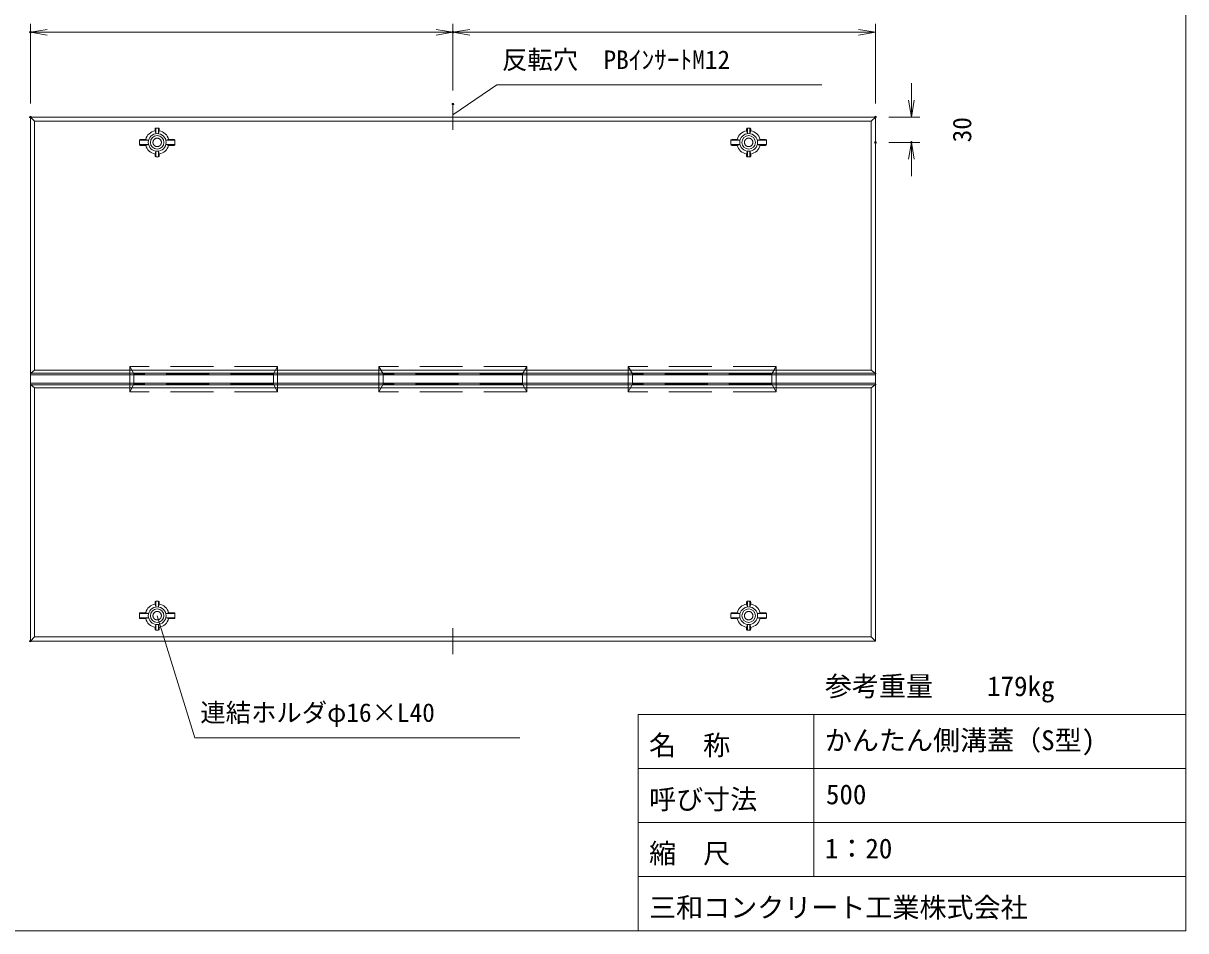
# Model space of a CAD drawing. Units: millimetres, scale not verified. Extents: x 1573 to 15247, y 1105 to 10775.
# Drawn here: x 8368 to 15247, y 1105 to 6474 of the extents above; entities that cross this region are included whole.
import ezdxf
from ezdxf.enums import TextEntityAlignment as Align

# ---------------------------------------------------------------- set-up
doc = ezdxf.new("R2010")
doc.units = ezdxf.units.MM
doc.header["$LTSCALE"] = 20
doc.header["$PDMODE"] = 32
doc.header["$PDSIZE"] = 10
doc.linetypes.add('USER1', pattern=[19, 12.7, -6.3])
doc.linetypes.add('USER3', pattern=[13, 10, -1, 1, -1])
for name, color, linetype, lineweight in [('D-STR-DIM（寸法）', 7, 'Continuous', 18), ('D-STR-HTXT（旗揚げ）', 7, 'Continuous', 18), ('D-STR-STR1（構造物）', 7, 'Continuous', 18), ('D-STR（構造物外形線）', 1, 'Continuous', 18), ('D-TTL(外枠）', 2, 'Continuous', 18)]:
    doc.layers.add(name, color=color, linetype=linetype, lineweight=lineweight)
doc.layers.add('D-STR-TXT（文字）', color=7, linetype='Continuous')
doc.layers.add('D-TTL-TXT（文字）', color=7, linetype='Continuous')
doc.styles.add('ＭＳ ゴシック', font='')
doc.styles.get('ＭＳ ゴシック').set_extended_font_data('MS Gothic')

# ---------------------------------------------------------------- blocks, each defined once
blk = doc.blocks.new('-000-_OPEN')
at = {"color": 7, "linetype": 'Continuous', "lineweight": 9}
for p, q in [((-1, 0.1667), (0, 0)), ((0, 0), (-1, -0.1667)), ((0, 0), (-1, 0))]:
    blk.add_line(p, q, dxfattribs=at)

msp = doc.modelspace()

# ---------------------------------------------------------------- linework, layer by layer
at = {"layer": 'D-STR-DIM（寸法）'}
for p, q in [((8410.44, 5998.98), (8410.44, 6470.78)), ((10910.44, 6075.8), (10910.44, 6470.78)), ((10910.44, 6075.8), (10910.44, 6470.78)), ((13410.44, 5998.98), (13410.44, 6470.78)), ((10810.44, 6420.78), (8510.44, 6420.78)), ((13310.44, 6420.78), (11010.44, 6420.78)), ((13623.15, 6018.98), (13623.15, 6118.98)), ((13490.44, 5918.98), (13673.15, 5918.98)), ((13490.44, 5768.98), (13673.15, 5768.98)), ((13623.15, 5668.98), (13623.15, 5568.98))]:
    msp.add_line(p, q, dxfattribs=at)
for p in [(8410.44, 6420.78), (10910.44, 6420.78), (10910.44, 5995.8), (10910.44, 5995.8), (8410.44, 5918.98), (8410.44, 5918.98), (13410.44, 5918.98), (13410.44, 5918.98), (13410.44, 5768.98), (13623.15, 5768.98), (8410.44, 2818.98)]:
    msp.add_point(p, dxfattribs=at)
at = {"layer": 'D-STR-HTXT（旗揚げ）'}
for p, q in [((10910, 5932.8), (11169.54, 6109.43)), ((11169.54, 6109.43), (13092.59, 6109.43)), ((9160.44, 2968.98), (9383.83, 2247.33)), ((9383.83, 2247.33), (11306.87, 2247.33))]:
    msp.add_line(p, q, dxfattribs=at)
at = {"layer": 'D-STR-STR1（構造物）'}
for p, q in [((10910.44, 5995.8), (10910.44, 5842.6)), ((9147.94, 5837.85), (9147.94, 5849.48)), ((9152.44, 5853.98), (9168.44, 5853.98)), ((9152.94, 5853.98), (9152.94, 5820.94)), ((9167.94, 5853.98), (9167.94, 5820.94)), ((9172.94, 5849.48), (9172.94, 5837.85)), ((12647.94, 5849.48), (12647.94, 5837.85)), ((12668.44, 5853.98), (12652.44, 5853.98)), ((12652.94, 5853.98), (12652.94, 5820.94)), ((12667.94, 5853.98), (12667.94, 5820.94)), ((12672.94, 5837.85), (12672.94, 5849.48)), ((9055.44, 5755.98), (9055.44, 5781.98)), ((9109.45, 5781.48), (9055.44, 5781.48)), ((9059.94, 5786.48), (9092.66, 5786.48)), ((9109.45, 5781.48), (9092.66, 5786.48)), ((9152.94, 5820.94), (9147.94, 5837.85)), ((9172.94, 5837.85), (9167.94, 5820.94)), ((9228.21, 5786.48), (9211.43, 5781.48)), ((9265.44, 5781.48), (9211.43, 5781.48)), ((9260.94, 5786.48), (9228.21, 5786.48)), ((9265.44, 5755.98), (9265.44, 5781.98)), ((12555.44, 5755.98), (12555.44, 5781.98)), ((12555.44, 5781.48), (12609.45, 5781.48)), ((12559.94, 5786.48), (12592.66, 5786.48)), ((12592.66, 5786.48), (12609.45, 5781.48)), ((12647.94, 5837.85), (12652.94, 5820.94)), ((12667.94, 5820.94), (12672.94, 5837.85)), ((12711.43, 5781.48), (12728.21, 5786.48)), ((12711.43, 5781.48), (12765.44, 5781.48)), ((12760.94, 5786.48), (12728.21, 5786.48)), ((12765.44, 5755.98), (12765.44, 5781.98)), ((9109.45, 5756.48), (9055.44, 5756.48)), ((9092.66, 5751.48), (9059.94, 5751.48)), ((9092.66, 5751.48), (9109.45, 5756.48)), ((9152.94, 5717.02), (9147.94, 5700.1)), ((9152.94, 5717.02), (9152.94, 5683.98)), ((9167.94, 5717.02), (9172.94, 5700.1)), ((9167.94, 5717.02), (9167.94, 5683.98)), ((9228.21, 5751.48), (9211.43, 5756.48)), ((9265.44, 5756.48), (9211.43, 5756.48)), ((9260.94, 5751.48), (9228.21, 5751.48)), ((12555.44, 5756.48), (12609.45, 5756.48)), ((12559.94, 5751.48), (12592.66, 5751.48)), ((12592.66, 5751.48), (12609.45, 5756.48)), ((12652.94, 5717.02), (12647.94, 5700.1)), ((12652.94, 5717.02), (12652.94, 5683.98)), ((12667.94, 5717.02), (12672.94, 5700.1)), ((12667.94, 5717.02), (12667.94, 5683.98)), ((12711.43, 5756.48), (12765.44, 5756.48)), ((12728.21, 5751.48), (12711.43, 5756.48)), ((12728.21, 5751.48), (12760.94, 5751.48)), ((9147.94, 5688.48), (9147.94, 5700.1)), ((9168.44, 5683.98), (9152.44, 5683.98)), ((9172.94, 5700.1), (9172.94, 5688.48)), ((12647.94, 5700.1), (12647.94, 5688.48)), ((12652.44, 5683.98), (12668.44, 5683.98)), ((12672.94, 5688.48), (12672.94, 5700.1)), ((9147.94, 3049.48), (9147.94, 3037.85)), ((9152.94, 3020.94), (9147.94, 3037.85)), ((9168.44, 3053.98), (9152.44, 3053.98)), ((9152.94, 3020.94), (9152.94, 3053.98)), ((9167.94, 3020.94), (9167.94, 3053.98)), ((9167.94, 3020.94), (9172.94, 3037.85)), ((9172.94, 3037.85), (9172.94, 3049.48)), ((12647.94, 3037.85), (12647.94, 3049.48)), ((12652.94, 3020.94), (12647.94, 3037.85)), ((12652.44, 3053.98), (12668.44, 3053.98)), ((12652.94, 3020.94), (12652.94, 3053.98)), ((12667.94, 3020.94), (12667.94, 3053.98)), ((12667.94, 3020.94), (12672.94, 3037.85)), ((12672.94, 3049.48), (12672.94, 3037.85)), ((9055.44, 2981.98), (9055.44, 2955.98)), ((9109.45, 2981.48), (9055.44, 2981.48)), ((9092.66, 2986.48), (9059.94, 2986.48)), ((9092.66, 2986.48), (9109.45, 2981.48)), ((9228.21, 2986.48), (9211.43, 2981.48)), ((9265.44, 2981.48), (9211.43, 2981.48)), ((9260.94, 2986.48), (9228.21, 2986.48)), ((9265.44, 2981.98), (9265.44, 2955.98)), ((12555.44, 2981.98), (12555.44, 2955.98)), ((12555.44, 2981.48), (12609.45, 2981.48)), ((12559.94, 2986.48), (12592.66, 2986.48)), ((12592.66, 2986.48), (12609.45, 2981.48)), ((12728.21, 2986.48), (12711.43, 2981.48)), ((12711.43, 2981.48), (12765.44, 2981.48)), ((12728.21, 2986.48), (12760.94, 2986.48)), ((12765.44, 2981.98), (12765.44, 2955.98)), ((9109.45, 2956.48), (9055.44, 2956.48)), ((9059.94, 2951.48), (9092.66, 2951.48)), ((9109.45, 2956.48), (9092.66, 2951.48)), ((9152.94, 2917.02), (9147.94, 2900.1)), ((9147.94, 2900.1), (9147.94, 2888.48)), ((9152.94, 2883.98), (9152.94, 2917.02)), ((9172.94, 2900.1), (9167.94, 2917.02)), ((9167.94, 2883.98), (9167.94, 2917.02)), ((9172.94, 2888.48), (9172.94, 2900.1)), ((9265.44, 2956.48), (9211.43, 2956.48)), ((9228.21, 2951.48), (9211.43, 2956.48)), ((9260.94, 2951.48), (9228.21, 2951.48)), ((10910.44, 2742.16), (10910.44, 2895.36)), ((12555.44, 2956.48), (12609.45, 2956.48)), ((12559.94, 2951.48), (12592.66, 2951.48)), ((12592.66, 2951.48), (12609.45, 2956.48)), ((12647.94, 2900.1), (12652.94, 2917.02)), ((12647.94, 2888.48), (12647.94, 2900.1)), ((12652.94, 2883.98), (12652.94, 2917.02)), ((12667.94, 2883.98), (12667.94, 2917.02)), ((12667.94, 2917.02), (12672.94, 2900.1)), ((12672.94, 2900.1), (12672.94, 2888.48)), ((12711.43, 2956.48), (12728.21, 2951.48)), ((12711.43, 2956.48), (12765.44, 2956.48)), ((12760.94, 2951.48), (12728.21, 2951.48)), ((9152.44, 2883.98), (9168.44, 2883.98)), ((12668.44, 2883.98), (12652.44, 2883.98))]:
    msp.add_line(p, q, dxfattribs=at)
for centre, radius in [((9160.44, 5768.98), 52.5), ((9160.44, 5768.98), 40), ((12660.44, 5768.98), 52.5), ((12660.44, 5768.98), 40), ((9160.44, 2968.98), 52.5), ((9160.44, 2968.98), 40), ((12660.44, 2968.98), 52.5), ((12660.44, 2968.98), 40)]:
    msp.add_circle(centre, radius, dxfattribs=at)
at = {"layer": 'D-STR-STR1（構造物）', "linetype": 'USER3'}
for centre in [(9160.44, 5768.98), (12660.44, 5768.98), (9160.44, 2968.98), (12660.44, 2968.98)]:
    msp.add_circle(centre, 25, dxfattribs=at)
at = {"layer": 'D-STR-STR1（構造物）'}
for centre, radius, start, end in [((9152.44, 5849.48), 4.5, 90, 180), ((9168.44, 5849.48), 4.5, 359.99998, 89.99998), ((12652.44, 5849.48), 4.5, 90.00002, 180.00002), ((12668.44, 5849.48), 4.5, 0, 90), ((9059.94, 5781.98), 4.5, 90, 180), ((9160.44, 5768.98), 70, 100.28656, 165.52249), ((9160.44, 5768.98), 70, 14.47751, 79.71344), ((9260.94, 5781.98), 4.5, 0, 90), ((12559.94, 5781.98), 4.5, 90, 180), ((12660.44, 5768.98), 70, 100.28656, 165.52249), ((12660.44, 5768.98), 70, 14.47751, 79.71344), ((12760.94, 5781.98), 4.5, 0, 90), ((9059.94, 5755.98), 4.5, 180, 270), ((9160.44, 5768.98), 70, 194.47751, 259.71344), ((9160.44, 5768.98), 70, 280.28656, 345.52249), ((9260.94, 5755.98), 4.5, 270, 0), ((12559.94, 5755.98), 4.5, 180, 270), ((12660.44, 5768.98), 70, 194.47751, 259.71344), ((12660.44, 5768.98), 70, 280.28656, 345.52249), ((12760.94, 5755.98), 4.5, 270, 0), ((9152.44, 5688.48), 4.5, 180, 270), ((9168.44, 5688.48), 4.5, 270, 0), ((12652.44, 5688.48), 4.5, 180, 270), ((12668.44, 5688.48), 4.5, 270, 0), ((9160.44, 2968.98), 70, 100.28656, 165.52249), ((9152.44, 3049.48), 4.5, 90, 180), ((9168.44, 3049.48), 4.5, 0, 90), ((9160.44, 2968.98), 70, 14.47751, 79.71344), ((12660.44, 2968.98), 70, 100.28656, 165.52249), ((12652.44, 3049.48), 4.5, 90, 180), ((12668.44, 3049.48), 4.5, 0, 90), ((12660.44, 2968.98), 70, 14.47751, 79.71344), ((9059.94, 2981.98), 4.5, 90, 180), ((9260.94, 2981.98), 4.5, 0, 90), ((12559.94, 2981.98), 4.5, 90, 180), ((12760.94, 2981.98), 4.5, 0, 90), ((9059.94, 2955.98), 4.5, 180, 270), ((9160.44, 2968.98), 70, 194.47751, 259.71344), ((9160.44, 2968.98), 70, 280.28656, 345.52249), ((9260.94, 2955.98), 4.5, 270, 0), ((12559.94, 2955.98), 4.5, 180, 270), ((12660.44, 2968.98), 70, 194.47751, 259.71344), ((12660.44, 2968.98), 70, 280.28656, 345.52249), ((12760.94, 2955.98), 4.5, 270, 0), ((9152.44, 2888.48), 4.5, 180, 270), ((9168.44, 2888.48), 4.5, 270.00002, 0.00002), ((12652.44, 2888.48), 4.5, 179.99998, 269.99998), ((12668.44, 2888.48), 4.5, 270, 0)]:
    msp.add_arc(centre, radius, start, end, dxfattribs=at)
at = {"layer": 'D-STR（構造物外形線）'}
for p, q in [((8410.44, 5918.98), (13410.44, 5918.98)), ((8410.44, 2818.98), (8410.44, 5918.98)), ((8410.44, 5918.98), (8435.44, 5893.98)), ((13410.44, 5918.98), (13385.44, 5893.98)), ((13410.44, 2818.98), (13410.44, 5918.98)), ((13385.44, 5893.98), (8435.44, 5893.98)), ((8435.44, 4421.48), (8435.44, 5893.98)), ((13385.44, 4421.48), (13385.44, 5893.98)), ((13410.44, 4518.98), (13410.44, 5418.98)), ((8410.44, 4393.98), (8412.66, 4404.01)), ((8435.44, 4421.48), (8412.66, 4404.01)), ((8412.66, 4404.01), (13408.22, 4404.01)), ((8435.44, 4421.48), (13385.44, 4421.48)), ((13385.44, 4421.48), (13408.22, 4404.01)), ((13410.44, 4393.98), (13408.22, 4404.01)), ((13410.44, 4393.98), (13412.66, 4404.01)), ((8410.44, 4393.98), (13410.44, 4393.98)), ((8410.44, 4343.98), (13410.44, 4343.98)), ((8410.44, 4343.98), (8412.66, 4333.94)), ((8412.66, 4333.94), (13408.22, 4333.94)), ((8435.44, 4316.48), (8412.66, 4333.94)), ((9022.94, 4398.98), (9022.94, 4338.98)), ((9022.94, 4398.98), (9022.94, 4338.98)), ((9022.94, 4398.98), (9022.94, 4338.98)), ((9847.94, 4398.98), (9847.94, 4338.98)), ((9847.94, 4398.98), (9847.94, 4338.98)), ((10497.94, 4398.98), (10497.94, 4338.98)), ((10497.94, 4398.98), (10497.94, 4338.98)), ((10497.94, 4398.98), (10497.94, 4338.98)), ((11322.94, 4398.98), (11322.94, 4338.98)), ((11322.94, 4398.98), (11322.94, 4338.98)), ((11972.94, 4398.98), (11972.94, 4338.98)), ((11972.94, 4398.98), (11972.94, 4338.98)), ((11972.94, 4398.98), (11972.94, 4338.98)), ((12797.94, 4398.98), (12797.94, 4338.98)), ((12797.94, 4398.98), (12797.94, 4338.98)), ((13385.44, 4316.48), (13408.22, 4333.94)), ((13410.44, 4343.98), (13408.22, 4333.94)), ((13410.44, 4343.98), (13412.66, 4333.94)), ((8435.44, 4316.48), (13385.44, 4316.48)), ((8435.44, 4163.98), (8435.44, 4316.48)), ((13385.44, 2843.98), (13385.44, 4316.48)), ((8435.44, 2843.98), (8435.44, 4163.98)), ((8435.44, 2843.98), (8410.44, 2818.98)), ((8435.44, 2843.98), (13385.44, 2843.98)), ((13385.44, 2843.98), (13410.44, 2818.98)), ((8410.44, 2818.98), (13410.44, 2818.98))]:
    msp.add_line(p, q, dxfattribs=at)
at = {"layer": 'D-STR（構造物外形線）', "linetype": 'USER1'}
for p, q in [((9872.94, 4443.98), (8997.94, 4443.98)), ((8997.94, 4443.98), (8997.94, 4293.98)), ((8997.94, 4443.98), (8997.94, 4293.98)), ((8997.94, 4443.98), (9022.94, 4398.98)), ((9872.94, 4443.98), (9847.94, 4398.98)), ((9872.94, 4443.98), (9872.94, 4293.98)), ((11347.94, 4443.98), (10472.94, 4443.98)), ((10472.94, 4443.98), (10472.94, 4293.98)), ((10472.94, 4443.98), (10472.94, 4293.98)), ((10472.94, 4443.98), (10497.94, 4398.98)), ((11347.94, 4443.98), (11322.94, 4398.98)), ((11347.94, 4443.98), (11347.94, 4293.98)), ((12822.94, 4443.98), (11947.94, 4443.98)), ((11947.94, 4443.98), (11947.94, 4293.98)), ((11947.94, 4443.98), (11947.94, 4293.98)), ((11947.94, 4443.98), (11972.94, 4398.98)), ((12822.94, 4443.98), (12797.94, 4398.98)), ((12822.94, 4443.98), (12822.94, 4293.98)), ((8997.94, 4293.98), (9022.94, 4338.98)), ((9847.94, 4398.98), (9022.94, 4398.98)), ((9847.94, 4338.98), (9022.94, 4338.98)), ((9872.94, 4293.98), (9847.94, 4338.98)), ((10472.94, 4293.98), (10497.94, 4338.98)), ((11322.94, 4398.98), (10497.94, 4398.98)), ((11322.94, 4338.98), (10497.94, 4338.98)), ((11347.94, 4293.98), (11322.94, 4338.98)), ((11947.94, 4293.98), (11972.94, 4338.98)), ((12797.94, 4398.98), (11972.94, 4398.98)), ((12797.94, 4338.98), (11972.94, 4338.98)), ((12822.94, 4293.98), (12797.94, 4338.98)), ((9872.94, 4293.98), (8997.94, 4293.98)), ((11347.94, 4293.98), (10472.94, 4293.98)), ((12822.94, 4293.98), (11947.94, 4293.98))]:
    msp.add_line(p, q, dxfattribs=at)
at = {"layer": 'D-TTL(外枠）'}
for p, q in [((15246.76, 10774.88), (15246.76, 1105.12)), ((12006.76, 2385.12), (12006.76, 1105.12)), ((12006.76, 2385.12), (15246.76, 2385.12)), ((13046.76, 2385.12), (13046.76, 1425.12)), ((12006.76, 2065.12), (15246.76, 2065.12)), ((12006.76, 1745.12), (15246.76, 1745.12)), ((12006.76, 1425.12), (15246.76, 1425.12)), ((1573.24, 1105.12), (15246.76, 1105.12))]:
    msp.add_line(p, q, dxfattribs=at)

# ---------------------------------------------------------------- block references
at = {"layer": 'D-STR-DIM（寸法）', "xscale": 100, "yscale": 100}
for p, rotation in [((8410.44, 6420.78), 180), ((10910.44, 6420.78), 180), ((13623.15, 5918.98), 270), ((13623.15, 5768.98), 90)]:
    msp.add_blockref('-000-_OPEN', p, dxfattribs=dict(at, rotation=rotation))
for p in [(10910.44, 6420.78), (13410.44, 6420.78)]:
    msp.add_blockref('-000-_OPEN', p, dxfattribs=at)

# ---------------------------------------------------------------- texts
at = {"layer": 'D-STR-DIM（寸法）', "style": 'ＭＳ ゴシック'}
msp.add_text('30', height=110, rotation=90, dxfattribs=at).set_placement((14010.65, 5768.98), align=Align.BOTTOM_LEFT)
at = {"layer": 'D-STR-TXT（文字）', "style": 'ＭＳ ゴシック'}
for s, p in [('反転穴\u3000PBｲﾝｻｰﾄM12', (11201.41, 6170.01)), ('連結ホルダφ16×L40', (9415.7, 2307.9))]:
    msp.add_text(s, height=110, dxfattribs=at).set_placement(p, align=Align.BOTTOM_LEFT)
at = {"layer": 'D-TTL-TXT（文字）', "style": 'ＭＳ ゴシック'}
for s, p in [('参考重量\u3000\u3000179kg', (13111.13, 2458.15)), ('名\u3000称', (12071.13, 2108.91)), ('かんたん側溝蓋（S型)', (13111.13, 2138.15)), ('呼び寸法', (12071.13, 1788.91)), ('500', (13117.66, 1818.15)), ('縮\u3000尺', (12071.13, 1468.91)), ('1：20', (13111.13, 1498.15)), ('三和コンクリート工業株式会社', (12071.13, 1148.91))]:
    msp.add_text(s, height=117.3, dxfattribs=at).set_placement(p, align=Align.BOTTOM_LEFT)

doc.saveas('drawing.dxf')
